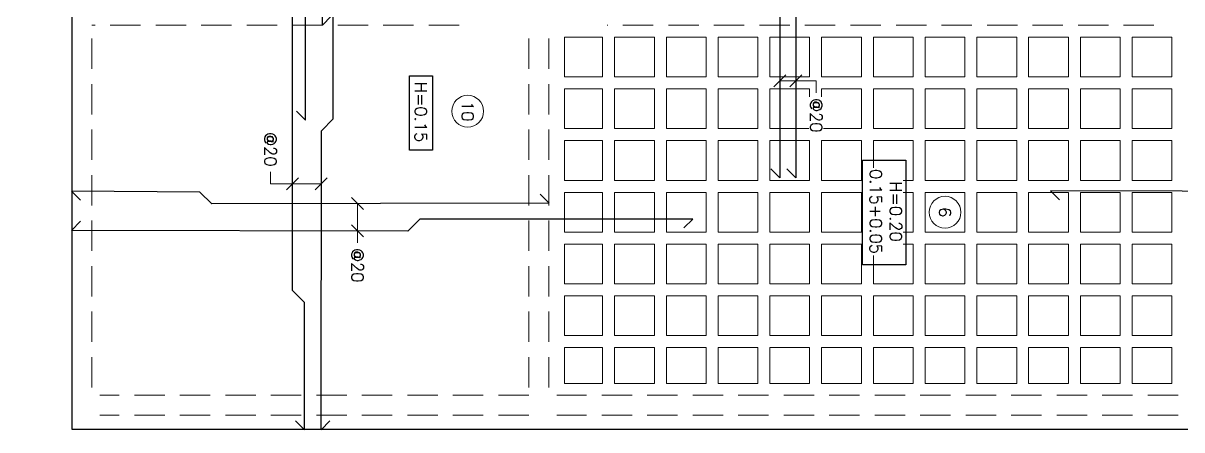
# Model space of a CAD drawing. Header units: metres. Extents: x -44 to 358, y -286 to 66.
# Drawn here: x -30.49 to -15.93, y -44.15 to -39.04 of the extents above; entities that cross this region are included whole.
import ezdxf
from ezdxf.enums import TextEntityAlignment as Align

# ---------------------------------------------------------------- set-up
doc = ezdxf.new("R2010")
doc.units = ezdxf.units.M
doc.header["$LTSCALE"] = 0.3
doc.header["$PDMODE"] = 3
doc.linetypes.add('HIDDEN', pattern=[9.525, 6.35, -3.175])
for name, color, linetype, lineweight in [('0-S-GRID-IDEN', 1, 'Continuous', 9), ('BOVEDILLA', 8, 'Continuous', 5), ('Columnas', 7, 'Continuous', 18), ('VIGAS', 1, 'HIDDEN', 15)]:
    doc.layers.add(name, color=color, linetype=linetype, lineweight=lineweight)
for name, color, linetype in [('ACERO', 5, 'Continuous'), ('BP', 3, 'Continuous'), ('DIMTEXTO', 4, 'Continuous')]:
    doc.layers.add(name, color=color, linetype=linetype)
doc.styles.add('SMPLEX', font='simplex.shx')
doc.dimstyles.new('DIM-75', dxfattribs={"dimscale": 0.75, "dimtxt": 0.2, "dimasz": 0.2, "dimexe": 0.2, "dimexo": 0.2, "dimgap": 0.1, "dimtad": 0, "dimtih": 1, "dimtoh": 1, "dimzin": 0, "dimdsep": 46, "dimtxsty": 'SMPLEX', "dimblk1": 'OBLIQUE', "dimblk2": 'OBLIQUE', "dimsah": 1, "dimcen": 0.2, "dimclrd": 4, "dimclre": 4, "dimclrt": 4, "dimadec": 0, "dimazin": 0, "dimtfac": 1, "dimtmove": 0, "dimatfit": 3, "dimldrblk": 'OBLIQUE', "dimfxl": 0.2, "dimfxlon": 1, "dimtfill": 1, "dimtolj": 1, "dimtzin": 0, "dimarcsym": 0})

# ---------------------------------------------------------------- blocks, each defined once
blk = doc.blocks.new('*U2061')
at = {"layer": 'BOVEDILLA'}
blk.add_lwpolyline([(-0.25, -0.25), (0.25, -0.25), (0.25, 0.25), (-0.25, 0.25)], close=True, dxfattribs=at)
blk = doc.blocks.new('*U2062')
at = {"layer": 'BOVEDILLA', "color": 0, "linetype": 'ByBlock', "lineweight": -2, "transparency": 16777216}
for p in [(0, 0), (0.65, 0), (1.3, 0), (1.95, 0), (2.6, 0), (3.25, 0), (0, -0.65), (0.65, -0.65), (1.3, -0.65), (1.95, -0.65), (2.6, -0.65), (3.25, -0.65), (0, -1.3), (0.65, -1.3), (1.3, -1.3), (1.95, -1.3), (2.6, -1.3), (3.25, -1.3), (0, -1.95), (0.65, -1.95), (1.3, -1.95), (1.95, -1.95), (2.6, -1.95), (3.25, -1.95), (0, -2.6), (0.65, -2.6), (1.3, -2.6), (1.95, -2.6), (2.6, -2.6), (3.25, -2.6), (0, -3.25), (0.65, -3.25), (1.3, -3.25), (1.95, -3.25), (2.6, -3.25), (3.25, -3.25), (0, -3.9), (0.65, -3.9), (1.3, -3.9), (1.95, -3.9), (2.6, -3.9), (3.25, -3.9), (0, -4.55), (0.65, -4.55), (1.3, -4.55), (1.95, -4.55), (2.6, -4.55), (3.25, -4.55), (0, -5.2), (0.65, -5.2), (1.3, -5.2), (1.95, -5.2), (2.6, -5.2), (3.25, -5.2), (0, -5.85), (0.65, -5.85), (1.3, -5.85), (1.95, -5.85), (2.6, -5.85), (3.25, -5.85), (0, -6.5), (0.65, -6.5), (1.3, -6.5), (1.95, -6.5), (2.6, -6.5), (3.25, -6.5)]:
    blk.add_blockref('*U2061', p, dxfattribs=at)
blk = doc.blocks.new('*U2063')
at = {"layer": 'BOVEDILLA'}
blk.add_lwpolyline([(-0.225, 0.25), (0.225, 0.25), (0.225, -0.25), (-0.225, -0.25)], close=True, dxfattribs=at)
blk = doc.blocks.new('*U2064')
at = {"layer": 'BOVEDILLA', "color": 0, "linetype": 'ByBlock', "lineweight": -2, "transparency": 16777216}
for p in [(0, 0), (0, -0.65), (0, -1.3), (0, -1.95), (0, -2.6), (0, -3.25), (0, -3.9), (0, -4.55), (0, -5.2), (0, -5.85), (0, -6.5)]:
    blk.add_blockref('*U2063', p, dxfattribs=at)
blk = doc.blocks.new('*U2065')
at = {"layer": 'BOVEDILLA'}
blk.add_lwpolyline([(-0.25, 0.238), (0.25, 0.238), (0.25, -0.238), (-0.25, -0.238)], close=True, dxfattribs=at)
blk = doc.blocks.new('*U2066')
at = {"layer": 'BOVEDILLA', "color": 0, "linetype": 'ByBlock', "lineweight": -2, "transparency": 16777216}
for p in [(0, 0), (0.65, 0), (1.3, 0), (1.95, 0), (2.6, 0), (3.25, 0)]:
    blk.add_blockref('*U2065', p, dxfattribs=at)
blk = doc.blocks.new('_OBLIQUE')
at = {"color": 0, "linetype": 'ByBlock'}
blk.add_line((-0.5, -0.5), (0.5, 0.5), dxfattribs=at)
blk = doc.blocks.new('*D2078')
at = {"layer": 'DEFPOINTS', "color": 0, "transparency": 16777216}
for p in [(50.767, -36.884), (49.336, -37.246), (50.767, -37.246)]:
    blk.add_point(p, dxfattribs=at)
at = {"layer": 'DIMTEXTO', "color": 4, "lineweight": -2, "transparency": 16777216}
for p, q in [((49.486, -36.884), (49.186, -36.884)), ((49.336, -36.884), (49.336, -37.246)), ((49.486, -37.246), (49.186, -37.246)), ((49.336, -37.246), (49.336, -37.523)), ((49.336, -37.523), (49.186, -37.523))]:
    blk.add_line(p, q, dxfattribs=at)
at = {"layer": 'DIMTEXTO', "color": 4, "lineweight": -2, "transparency": 16777216, "xscale": 0.15, "yscale": 0.15, "zscale": 0.15}
for p, rotation in [((49.336, -36.884), 90), ((49.336, -37.246), 270)]:
    blk.add_blockref('_OBLIQUE', p, dxfattribs=dict(at, rotation=rotation))
at = {"layer": 'DIMTEXTO', "color": 4, "transparency": 16777216, "insert": (48.903, -37.523), "char_height": 0.15, "attachment_point": 5, "style": 'SMPLEX', "bg_fill": 3, "box_fill_scale": 1.1, "bg_fill_color": 256, "bg_fill_true_color": 13158600, "bg_fill_transparency": 0}
blk.add_mtext('\\A1;@20', dxfattribs=at)
blk = doc.blocks.new('*D2079')
at = {"layer": 'DEFPOINTS', "color": 0, "transparency": 16777216}
for p in [(49.582, -36.169), (49.927, -36.164), (49.582, -36.43)]:
    blk.add_point(p, dxfattribs=at)
at = {"layer": 'DIMTEXTO', "color": 4, "lineweight": -2, "transparency": 16777216}
for p, q in [((49.582, -36.319), (49.582, -36.58)), ((49.927, -36.314), (49.927, -36.58)), ((49.582, -36.43), (49.927, -36.43)), ((49.927, -36.43), (50.077, -36.43))]:
    blk.add_line(p, q, dxfattribs=at)
at = {"layer": 'DIMTEXTO', "color": 4, "lineweight": -2, "transparency": 16777216, "xscale": 0.15, "yscale": 0.15, "zscale": 0.15, "rotation": 180}
blk.add_blockref('_OBLIQUE', (49.582, -36.43), dxfattribs=at)
at = {"layer": 'DIMTEXTO', "color": 4, "lineweight": -2, "transparency": 16777216, "xscale": 0.15, "yscale": 0.15, "zscale": 0.15}
blk.add_blockref('_OBLIQUE', (49.927, -36.43), dxfattribs=at)
at = {"layer": 'DIMTEXTO', "color": 4, "transparency": 16777216, "insert": (50.359, -36.43), "char_height": 0.15, "attachment_point": 5, "style": 'SMPLEX', "bg_fill": 3, "box_fill_scale": 1.1, "bg_fill_color": 256, "bg_fill_true_color": 13158600, "bg_fill_transparency": 0}
blk.add_mtext('\\A1;@20', dxfattribs=at)
blk = doc.blocks.new('*D2043')
at = {"layer": 'DEFPOINTS', "color": 0, "transparency": 16777216}
for p in [(48.576, -30.924), (48.043, -31.124), (48.576, -31.124)]:
    blk.add_point(p, dxfattribs=at)
at = {"layer": 'DIMTEXTO', "color": 4, "lineweight": -2, "transparency": 16777216}
for p, q in [((48.043, -30.924), (48.043, -30.667)), ((48.043, -30.667), (48.193, -30.667)), ((48.193, -30.924), (47.893, -30.924)), ((48.043, -31.124), (48.043, -30.924)), ((48.193, -31.124), (47.893, -31.124))]:
    blk.add_line(p, q, dxfattribs=at)
at = {"layer": 'DIMTEXTO', "color": 4, "lineweight": -2, "transparency": 16777216, "xscale": 0.15, "yscale": 0.15, "zscale": 0.15}
for p, rotation in [((48.043, -30.924), 90), ((48.043, -31.124), 270)]:
    blk.add_blockref('_OBLIQUE', p, dxfattribs=dict(at, rotation=rotation))
at = {"layer": 'DIMTEXTO', "color": 4, "transparency": 16777216, "insert": (48.475, -30.667), "char_height": 0.15, "attachment_point": 5, "style": 'SMPLEX', "bg_fill": 3, "box_fill_scale": 1.1, "bg_fill_color": 256, "bg_fill_true_color": 13158600, "bg_fill_transparency": 0}
blk.add_mtext('\\A1;@20', dxfattribs=at)
blk = doc.blocks.new('A$Cf5523d03')
at = {"layer": '0-S-GRID-IDEN'}
for centre in [(34.884, 11.867), (33.615, 5.872)]:
    blk.add_circle(centre, 0.2, dxfattribs=at)
at = {"layer": 'ACERO'}
for points in [[(34.65, 20.776), (34.763, 20.888), (34.774, 16.651), (34.623, 16.501), (34.615, 13.194), (34.727, 13.307)], [(30.943, 9.881), (30.83, 9.993), (34.452, 9.993), (34.339, 9.881)], [(30.943, 9.681), (30.83, 9.793), (34.452, 9.793), (34.339, 9.681)], [(35.082, 8.588), (34.97, 8.701), (34.971, 5.271), (35.121, 5.12), (35.113, 0.896), (34.996, 1.009)], [(34.656, 6.784), (34.769, 6.896), (34.78, 2.658), (34.63, 2.509), (34.621, 0.896), (34.734, 1.008)], [(32.422, 4.157), (32.534, 4.047), (28.61, 4.049), (28.46, 4.199), (25.095, 4.199), (25.207, 4.087)], [(37.505, 4.142), (37.617, 4.031), (33.861, 4.034), (33.711, 4.184), (31.156, 4.183), (31.269, 4.071)], [(33.613, 3.724), (33.726, 3.837), (31.174, 3.837), (31.024, 3.687), (26.884, 3.687), (26.997, 3.799)], [(37.505, 3.709), (37.617, 3.821), (36.016, 3.821), (35.866, 3.671), (32.073, 3.671), (32.185, 3.783)]]:
    blk.add_lwpolyline(points, dxfattribs=at)
at = {"layer": 'BOVEDILLA'}
blk.add_lwpolyline([(36.584, 7.567), (37.034, 7.567), (37.034, 7.09), (36.584, 7.09)], close=True, dxfattribs=at)
at = {"layer": 'BP', "ltscale": 0.2}
blk.add_lwpolyline([(11.584, 2.699), (11.581, 0.9), (24.784, 0.9), (24.784, 0.289), (27.134, 0.289), (27.134, 0.9), (37.611, 0.9), (37.611, 20.966), (32.464, 20.966), (32.464, 20.889)], dxfattribs=at)
at = {"layer": 'DIMTEXTO', "color": 4}
for points in [[(34.23, 11.376), (35.545, 11.376), (35.545, 10.829), (34.23, 10.829)], [(33.169, 5.432), (34.105, 5.432), (34.105, 5.141), (33.169, 5.141)]]:
    blk.add_lwpolyline(points, close=True, dxfattribs=at)
at = {"layer": 'VIGAS', "ltscale": 0.2}
for p, q in [((37.184, 14.795), (37.184, 6.99)), ((37.434, 14.795), (37.434, 6.99)), ((32.284, 14.49), (32.284, 7.625)), ((32.534, 14.49), (32.534, 7.625)), ((37.084, 6.89), (32.534, 6.89)), ((37.084, 6.64), (32.534, 6.64)), ((37.184, 6.64), (37.184, 1.252)), ((37.434, 6.64), (37.434, 1.252)), ((32.284, 5.765), (32.284, 1.15)), ((32.534, 5.765), (32.534, 1.15)), ((37.084, 1.152), (32.534, 1.15)), ((37.084, 0.902), (32.534, 0.9))]:
    blk.add_line(p, q, dxfattribs=at)
at = {"layer": 'BOVEDILLA'}
for name, p in [('*U2062', (32.934, 14.467)), ('*U2064', (36.809, 14.467)), ('*U2066', (32.934, 7.328))]:
    blk.add_blockref(name, p, dxfattribs=at)
at = {"layer": 'DIMTEXTO', "style": 'SMPLEX'}
for s, p in [('6', (34.884, 11.867)), ('10', (33.615, 5.872))]:
    blk.add_text(s, height=0.15, dxfattribs=at).set_placement(p, align=Align.MIDDLE_CENTER)
at = {"layer": 'DIMTEXTO', "color": 4, "char_height": 0.15, "attachment_point": 5, "rotation": 0, "style": 'SMPLEX', "bg_fill": 3, "box_fill_scale": 1.1, "bg_fill_color": 256, "bg_fill_true_color": 13158600, "bg_fill_transparency": 0}
for s, insert in [('\\A1;H=0.20\\P0.15+0.05', (34.875, 11.124)), ('\\A1;H=0.15', (33.625, 5.283))]:
    blk.add_mtext(s, dxfattribs=dict(at, insert=insert))
at = {"layer": 'DIMTEXTO'}
for base, p1, p2, angle, picture, middle in [((33.235, 9.793), (33.768, 9.993), (33.768, 9.793), 90, '*D2043', (33.667, 10.25)), ((34.774, 4.487), (35.119, 4.753), (34.774, 4.748), 0, '*D2079', (35.551, 4.487)), ((34.528, 3.671), (35.959, 4.032), (35.959, 3.671), 90, '*D2078', (34.095, 3.394))]:
    dim = blk.add_linear_dim(base=base, p1=p1, p2=p2, angle=angle, text='@20', dimstyle='DIM-75', dxfattribs=at)
    dim.commit()
    dim.dimension.update_dxf_attribs({"geometry": picture, "text_midpoint": middle, "dimtype": 128, "insert": (-14.808, 40.917)})

msp = doc.modelspace()

# ---------------------------------------------------------------- block references
at = {"layer": 'Columnas', "ltscale": 0.2, "rotation": 270}
msp.add_blockref('A$Cf5523d03', (-30.7744108, -6.5359018), dxfattribs=at)

doc.saveas('drawing.dxf')
